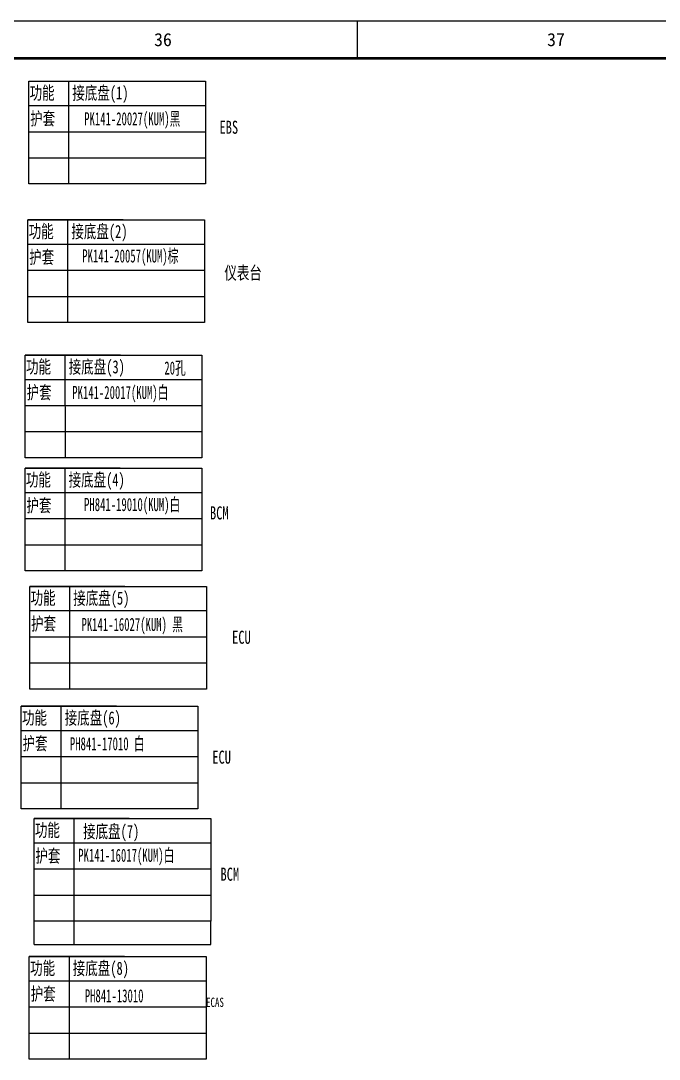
# Model space of a CAD drawing. Header units: millimetres. Extents: x 1543 to 5748, y 1576 to 2417.
# Drawn here: x 5237.9 to 5408.7, y 2139.4 to 2417.3 of the extents above; entities that cross this region are included whole.
import ezdxf
from ezdxf.enums import TextEntityAlignment as Align

# ---------------------------------------------------------------- set-up
doc = ezdxf.new("R2010")
doc.units = ezdxf.units.MM
doc.layers.get('0').update_dxf_attribs({"lineweight": 25})
doc.layers.add('11文本层', color=255, linetype='Continuous')
doc.layers.add('底盘线束', color=7, linetype='Continuous')
for name, color, linetype, lineweight in [('1轮廓实线层', 7, 'Continuous', 50), ('图框层', 7, 'Continuous', 25), ('基本型', 7, 'Continuous', 18)]:
    doc.layers.add(name, color=color, linetype=linetype, lineweight=lineweight)
doc.styles.get("Standard").update_dxf_attribs({"font": ''})
doc.styles.add('宋体', font='')
doc.styles.add('标准', font='fangsong.ttf', dxfattribs={"width": 0.7, "height": 3.5})
doc.styles.get('Standard').set_extended_font_data('SimSun')
doc.styles.get('宋体').set_extended_font_data('宋体')

# ---------------------------------------------------------------- blocks, each defined once
blk = doc.blocks.new('ZwmFrameMain_A0X5^_^分区图框^_^landscape')
at = {"color": 3}
blk.add_line((3759.5, 831), (3759.5, 821), dxfattribs=at)
at = {"lineweight": 50}
blk.add_line((0, 821), (4170, 821), dxfattribs=at)
at = {"layer": '图框层', "color": 1}
blk.add_line((-25, 831), (4180, 831), dxfattribs=at)
at = {"color": 3, "char_height": 3.5, "attachment_point": 1}
for s, insert in [('36', (3705.15, 827.71)), ('37', (3810.28, 827.71))]:
    blk.add_mtext_dynamic_manual_height_columns(s, width=5.7094, gutter_width=1, heights=[0], dxfattribs=dict(at, insert=insert))

msp = doc.modelspace()

# ---------------------------------------------------------------- linework, layer by layer
at = {"layer": '1轮廓实线层', "lineweight": -3}
for p, q in [((5252.1, 2176.3), (5252.1, 2170.08)), ((5288.74, 2170.08), (5288.74, 2176.3)), ((5241.45, 2170.08), (5288.74, 2170.08))]:
    msp.add_line(p, q, dxfattribs=at)
at = {"layer": '基本型', "lineweight": -3}
msp.add_line((5241.45, 2170.08), (5241.45, 2176.3), dxfattribs=at)
at = {"layer": '底盘线束', "lineweight": -3}
for p, q in [((5250.68, 2401.09), (5250.69, 2373.6)), ((5240.04, 2394.59), (5287.33, 2394.59)), ((5240.03, 2387.59), (5287.33, 2387.59)), ((5240.04, 2380.59), (5287.33, 2380.59)), ((5240.04, 2380.59), (5287.33, 2380.59)), ((5265.26, 2364.02), (5239.79, 2364.02)), ((5250.43, 2364.02), (5250.43, 2336.53)), ((5239.79, 2357.52), (5287.08, 2357.52)), ((5239.77, 2350.52), (5287.08, 2350.52)), ((5239.78, 2343.52), (5287.08, 2343.52)), ((5239.79, 2343.52), (5287.08, 2343.52)), ((5264.56, 2327.81), (5239.08, 2327.81)), ((5249.72, 2327.81), (5249.73, 2300.31)), ((5239.08, 2321.31), (5286.37, 2321.31)), ((5239.07, 2314.31), (5286.37, 2314.31)), ((5239.08, 2307.31), (5286.37, 2307.31)), ((5239.08, 2307.31), (5286.37, 2307.31)), ((5264.52, 2297.55), (5239.04, 2297.55)), ((5249.68, 2297.55), (5249.69, 2270.06)), ((5239.04, 2291.05), (5286.34, 2291.05)), ((5239.03, 2284.05), (5286.34, 2284.05)), ((5239.04, 2277.05), (5286.34, 2277.05)), ((5239.04, 2277.05), (5286.34, 2277.05)), ((5265.77, 2265.91), (5240.29, 2265.91)), ((5250.93, 2265.91), (5250.94, 2238.42)), ((5240.29, 2259.41), (5287.58, 2259.41)), ((5240.28, 2252.41), (5287.58, 2252.41)), ((5240.29, 2245.41), (5287.58, 2245.41)), ((5240.29, 2245.41), (5287.58, 2245.41)), ((5263.48, 2233.86), (5238, 2233.86)), ((5248.64, 2233.86), (5248.65, 2206.37)), ((5238, 2227.36), (5285.29, 2227.36)), ((5237.99, 2220.36), (5285.29, 2220.36)), ((5238, 2213.36), (5285.29, 2213.36)), ((5238, 2213.36), (5285.29, 2213.36)), ((5266.93, 2203.78), (5241.45, 2203.78)), ((5252.09, 2203.78), (5252.1, 2176.29)), ((5241.45, 2197.28), (5288.74, 2197.28)), ((5241.44, 2190.28), (5288.74, 2190.28)), ((5241.45, 2183.28), (5288.74, 2183.28)), ((5241.45, 2183.28), (5288.74, 2183.28)), ((5265.65, 2166.85), (5240.17, 2166.85)), ((5250.81, 2166.85), (5250.82, 2139.36)), ((5240.17, 2160.35), (5287.46, 2160.35)), ((5240.16, 2153.35), (5287.46, 2153.35)), ((5240.17, 2146.35), (5287.46, 2146.35)), ((5240.17, 2146.35), (5287.46, 2146.35))]:
    msp.add_line(p, q, dxfattribs=at)
for points in [[(5240.04, 2401.09), (5287.33, 2401.09), (5287.33, 2373.61), (5240.04, 2373.61)], [(5239.79, 2364.02), (5287.08, 2364.02), (5287.08, 2336.54), (5239.79, 2336.54)], [(5239.08, 2327.81), (5286.37, 2327.81), (5286.37, 2300.32), (5239.08, 2300.32)], [(5239.04, 2297.55), (5286.34, 2297.55), (5286.34, 2270.07), (5239.04, 2270.07)], [(5240.29, 2265.91), (5287.58, 2265.91), (5287.58, 2238.43), (5240.29, 2238.43)], [(5238, 2233.86), (5285.29, 2233.86), (5285.29, 2206.37), (5238, 2206.37)], [(5241.45, 2203.78), (5288.74, 2203.78), (5288.74, 2176.3), (5241.45, 2176.3)], [(5240.17, 2166.85), (5287.46, 2166.85), (5287.46, 2139.37), (5240.17, 2139.37)]]:
    msp.add_lwpolyline(points, close=True, dxfattribs=at)

# ---------------------------------------------------------------- block references
at = {"layer": '图框层', "lineweight": -3}
msp.add_blockref('ZwmFrameMain_A0X5^_^分区图框^_^landscape', (1568.4, 1586.27), dxfattribs=at)

# ---------------------------------------------------------------- texts
at = {"style": '标准', "width": 0.7}
msp.add_text('ECAS', height=2.5, dxfattribs=at).set_placement((5287.46, 2153.35))
at = {"layer": '11文本层', "style": '标准', "width": 0.7}
for s, p in [('功能', (5240.26, 2396.24)), ('接底盘(1)', (5251.68, 2396.2)), ('护套', (5240.41, 2389.34)), ('功能', (5240.01, 2359.18)), ('接底盘(2)', (5251.43, 2359.13)), ('护套', (5240.15, 2352.27)), ('功能', (5239.3, 2322.96)), ('接底盘(3)', (5250.72, 2322.91)), ('护套', (5239.45, 2316.05)), ('功能', (5239.26, 2292.71)), ('接底盘(4)', (5250.69, 2292.66)), ('护套', (5239.41, 2285.8)), ('功能', (5240.51, 2261.07)), ('接底盘(5)', (5251.93, 2261.02)), ('护套', (5240.66, 2254.16)), ('功能', (5238.22, 2229.01)), ('接底盘(6)', (5249.64, 2228.96)), ('护套', (5238.37, 2222.11)), ('功能', (5241.67, 2198.94)), ('接底盘(7)', (5254.57, 2198.57)), ('护套', (5241.82, 2192.03)), ('功能', (5240.39, 2162.01)), ('接底盘(8)', (5251.81, 2161.96)), ('护套', (5240.54, 2155.1))]:
    msp.add_text(s, height=3.5, dxfattribs=at).set_placement(p)
at = {"layer": '11文本层', "style": '标准', "width": 0.6}
for s, p in [('PK141-20027(KUM)黑', (5267.71, 2391.05)), ('PK141-20057(KUM)棕', (5267.2, 2354.34)), ('20孔', (5279.16, 2324.35)), ('PK141-20017(KUM)白', (5264.52, 2317.81)), ('PH841-19010(KUM)白', (5267.68, 2287.81)), ('PK141-16027(KUM) 黑', (5267.7, 2255.73)), ('PH841-17010 白', (5261.03, 2223.79)), ('PK141-16017(KUM)白', (5266.12, 2193.94)), ('PH841-13010', (5262.87, 2156.35))]:
    msp.add_text(s, height=3.5, dxfattribs=at).set_placement(p, align=Align.MIDDLE_CENTER)
at = {"layer": '图框层', "lineweight": -3, "style": '宋体', "width": 0.7}
for s, p in [('EBS', (5291.04, 2387.02)), ('仪表台', (5292.36, 2348.05)), ('BCM', (5288.5, 2283.82)), ('ECU', (5294.42, 2250.54)), ('ECU', (5289.12, 2218.46)), ('BCM', (5291.31, 2187.13))]:
    msp.add_text(s, height=3.5, dxfattribs=at).set_placement(p)

doc.saveas('drawing.dxf')
